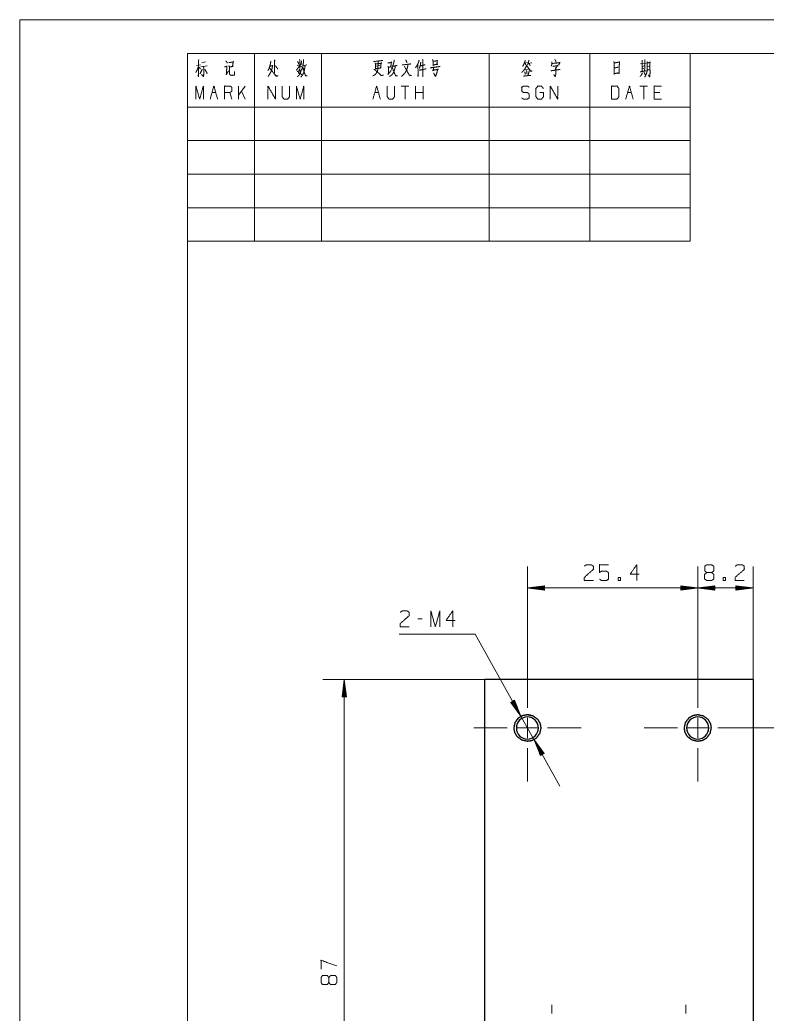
# Model space of a CAD drawing. Header units: millimetres. Extents: x 0 to 210, y 0 to 297.
# Drawn here: x 0 to 111.5, y 148.8 to 297 of the extents above; entities that cross this region are included whole.
import ezdxf

# ---------------------------------------------------------------- set-up
doc = ezdxf.new("R2010")
doc.units = ezdxf.units.MM
doc.layers.add('101', color=7, linetype='Continuous', true_color=0xffffff)

msp = doc.modelspace()

# ---------------------------------------------------------------- linework, layer by layer
at = {"layer": '101', "color": 133, "linetype": 'Continuous', "lineweight": 18}
for p, q in [((210, 297), (0, 297)), ((0, 297), (0, 0)), ((205, 292), (25, 292)), ((25, 292), (100, 292)), ((25, 292), (100, 292)), ((25, 292), (100, 292)), ((25, 292), (25, 5)), ((25, 292), (25, 264)), ((35, 292), (35, 264)), ((45, 292), (45, 264)), ((70, 292), (70, 264)), ((85, 292), (85, 264)), ((100, 292), (100, 264)), ((25, 284), (100, 284)), ((25, 279), (100, 279)), ((25, 274), (100, 274)), ((25, 269), (100, 269)), ((25, 264), (100, 264))]:
    msp.add_line(p, q, dxfattribs=at)
at = {"layer": '101', "color": 72, "linetype": 'Continuous', "lineweight": 18}
for p, q in [((27.13, 290.61), (27.71, 290.74)), ((75.25, 290.57), (75.67, 290.63)), ((75.35, 290.55), (75.45, 290.24)), ((75.82, 290.51), (76.35, 290.61)), ((92.56, 290.43), (93.43, 290.55)), ((26.34, 290.18), (26.96, 290.3)), ((26.7, 289.95), (26.92, 289.68)), ((26.99, 289.99), (27.95, 290.14)), ((41.34, 290.22), (42.13, 290.38)), ((42.25, 290.16), (42.79, 290.28)), ((53.17, 290.09), (53.7, 290.18)), ((54.91, 288.87), (55.37, 289.43)), ((75.83, 289.64), (75.37, 289.56)), ((75.98, 290.49), (76.11, 290.16)), ((92.84, 290.07), (93.11, 290.14)), ((92.86, 289.72), (93.09, 289.78)), ((93.6, 290.05), (93.85, 290.12)), ((28.66, 286.17), (29.22, 286.17)), ((31.62, 285.18), (31.34, 286.17)), ((32.63, 285.18), (32.63, 287.14)), ((33.59, 287.14), (32.63, 285.78)), ((33.59, 285.18), (33.04, 286.36)), ((52.94, 286.17), (53.49, 286.17)), ((58.02, 287.14), (56.9, 287.14)), ((57.46, 287.14), (57.46, 285.18)), ((59.02, 285.18), (59.02, 287.14)), ((60.14, 286.17), (59.02, 286.17)), ((60.14, 285.18), (60.14, 287.14)), ((90.65, 286.17), (91.2, 286.17)), ((93.6, 287.14), (92.49, 287.14)), ((93.05, 287.14), (93.05, 285.18)), ((95.45, 286.17), (94.61, 286.17)), ((60.03, 207.73), (59.36, 207.73))]:
    msp.add_line(p, q, dxfattribs=at)
at = {"layer": '101', "color": 22, "linetype": 'Continuous', "lineweight": 18}
for p, q in [((75.71, 199.44), (75.71, 215.49)), ((101.11, 199.44), (101.11, 215.49)), ((101.11, 199.44), (101.11, 215.49)), ((109.36, 198.64), (109.36, 215.49)), ((78.25, 212.65), (75.71, 212.31)), ((75.71, 212.31), (78.25, 211.98)), ((101.11, 212.31), (75.71, 212.31)), ((78.25, 212.34), (75.91, 212.34)), ((78.25, 212.29), (75.91, 212.29)), ((78.25, 212.39), (76.29, 212.39)), ((78.25, 212.24), (76.29, 212.24)), ((78.25, 212.44), (76.68, 212.44)), ((78.25, 212.19), (76.68, 212.19)), ((78.25, 212.49), (77.06, 212.49)), ((78.25, 212.14), (77.06, 212.14)), ((78.25, 212.54), (77.45, 212.54)), ((78.25, 212.08), (77.45, 212.08)), ((78.25, 212.59), (77.84, 212.59)), ((78.25, 212.03), (77.84, 212.03)), ((78.25, 212.64), (78.22, 212.64)), ((78.25, 212.64), (78.22, 212.64)), ((78.25, 211.98), (78.22, 211.98)), ((78.25, 211.98), (78.22, 211.98)), ((78.25, 211.98), (78.25, 212.65)), ((101.11, 212.31), (98.57, 212.65)), ((98.57, 212.65), (98.57, 211.98)), ((98.57, 212.64), (98.61, 212.64)), ((98.57, 212.64), (98.61, 212.64)), ((98.57, 212.59), (98.99, 212.59)), ((98.57, 212.54), (99.38, 212.54)), ((98.57, 212.49), (99.76, 212.49)), ((98.57, 212.44), (100.15, 212.44)), ((98.57, 212.39), (100.53, 212.39)), ((98.57, 212.34), (100.92, 212.34)), ((98.57, 211.98), (101.11, 212.31)), ((98.57, 212.29), (100.92, 212.29)), ((98.57, 212.24), (100.53, 212.24)), ((98.57, 212.19), (100.15, 212.19)), ((98.57, 212.14), (99.76, 212.14)), ((98.57, 212.08), (99.38, 212.08)), ((98.57, 212.03), (98.99, 212.03)), ((98.57, 211.98), (98.61, 211.98)), ((98.57, 211.98), (98.61, 211.98)), ((103.65, 212.65), (101.11, 212.31)), ((101.11, 212.31), (103.65, 211.98)), ((101.11, 212.31), (109.36, 212.31)), ((103.65, 212.34), (101.31, 212.34)), ((103.65, 212.29), (101.31, 212.29)), ((103.65, 212.39), (101.69, 212.39)), ((103.65, 212.24), (101.69, 212.24)), ((103.65, 212.44), (102.08, 212.44)), ((103.65, 212.19), (102.08, 212.19)), ((103.65, 212.49), (102.46, 212.49)), ((103.65, 212.14), (102.46, 212.14)), ((103.65, 212.54), (102.85, 212.54)), ((103.65, 212.08), (102.85, 212.08)), ((103.65, 212.59), (103.24, 212.59)), ((103.65, 212.03), (103.24, 212.03)), ((103.65, 212.64), (103.62, 212.64)), ((103.65, 212.64), (103.62, 212.64)), ((103.65, 211.98), (103.62, 211.98)), ((103.65, 211.98), (103.62, 211.98)), ((103.65, 211.98), (103.65, 212.65)), ((109.36, 212.31), (106.82, 212.65)), ((106.82, 212.65), (106.82, 211.98)), ((106.82, 212.64), (106.86, 212.64)), ((106.82, 212.64), (106.86, 212.64)), ((106.82, 212.59), (107.24, 212.59)), ((106.82, 212.54), (107.63, 212.54)), ((106.82, 212.49), (108.01, 212.49)), ((106.82, 212.44), (108.4, 212.44)), ((106.82, 212.39), (108.78, 212.39)), ((106.82, 212.34), (109.17, 212.34)), ((106.82, 211.98), (109.36, 212.31)), ((106.82, 212.29), (109.17, 212.29)), ((106.82, 212.24), (108.78, 212.24)), ((106.82, 212.19), (108.4, 212.19)), ((106.82, 212.14), (108.01, 212.14)), ((106.82, 212.08), (107.63, 212.08)), ((106.82, 212.03), (107.24, 212.03)), ((106.82, 211.98), (106.86, 211.98)), ((106.82, 211.98), (106.86, 211.98)), ((67.89, 205.43), (56.57, 205.43)), ((80.56, 182.76), (67.89, 205.43)), ((69.36, 198.64), (45.21, 198.64)), ((48.39, 198.64), (48.05, 196.1)), ((48.72, 196.1), (48.39, 198.64)), ((48.39, 111.64), (48.39, 198.64)), ((48.21, 196.1), (48.21, 197.29)), ((48.26, 196.1), (48.26, 197.67)), ((48.31, 196.1), (48.31, 198.06)), ((48.36, 196.1), (48.36, 198.44)), ((48.41, 196.1), (48.41, 198.44)), ((48.46, 196.1), (48.46, 198.06)), ((48.51, 196.1), (48.51, 197.67)), ((48.56, 196.1), (48.56, 197.29)), ((48.05, 196.1), (48.72, 196.1)), ((48.06, 196.1), (48.06, 196.13)), ((48.06, 196.1), (48.06, 196.13)), ((48.11, 196.1), (48.11, 196.51)), ((48.16, 196.1), (48.16, 196.9)), ((48.61, 196.1), (48.61, 196.9)), ((48.66, 196.1), (48.66, 196.51)), ((48.72, 196.1), (48.72, 196.13)), ((48.72, 196.1), (48.72, 196.13)), ((73.79, 195.56), (73.21, 195.24)), ((73.21, 195.24), (73.23, 195.21)), ((73.21, 195.24), (73.23, 195.21)), ((73.21, 195.24), (74.74, 193.18)), ((73.26, 195.26), (73.46, 194.9)), ((73.3, 195.29), (73.69, 194.59)), ((73.34, 195.31), (73.92, 194.27)), ((73.39, 195.34), (74.16, 193.96)), ((73.43, 195.36), (74.39, 193.65)), ((73.48, 195.39), (74.62, 193.34)), ((73.52, 195.41), (74.67, 193.36)), ((73.57, 195.44), (74.52, 193.72)), ((73.61, 195.46), (74.38, 194.09)), ((73.65, 195.49), (74.23, 194.45)), ((73.7, 195.51), (74.09, 194.81)), ((73.74, 195.54), (73.95, 195.17)), ((74.74, 193.18), (73.79, 195.56)), ((73.79, 195.56), (73.8, 195.53)), ((73.79, 195.56), (73.8, 195.53)), ((109.11, 191.44), (125.28, 191.44)), ((76.69, 189.69), (77.64, 187.31)), ((78.22, 187.64), (76.69, 189.69)), ((77.91, 187.46), (76.76, 189.51)), ((77.95, 187.48), (76.81, 189.53)), ((77.86, 187.44), (76.9, 189.15)), ((77.99, 187.51), (77.04, 189.22)), ((77.82, 187.41), (77.05, 188.79)), ((77.77, 187.39), (77.19, 188.42)), ((78.04, 187.53), (77.27, 188.91)), ((78.08, 187.56), (77.5, 188.6)), ((78.13, 187.58), (77.74, 188.29)), ((77.73, 187.36), (77.34, 188.06)), ((77.68, 187.34), (77.48, 187.7)), ((77.64, 187.31), (77.62, 187.34)), ((77.64, 187.31), (77.62, 187.34)), ((77.64, 187.31), (78.22, 187.64)), ((78.17, 187.61), (77.97, 187.97)), ((78.22, 187.63), (78.2, 187.66)), ((78.22, 187.63), (78.2, 187.66))]:
    msp.add_line(p, q, dxfattribs=at)
at = {"layer": '101', "color": 151, "linetype": 'Continuous', "lineweight": 25}
for p, q in [((69.36, 111.64), (69.36, 198.64)), ((109.36, 198.64), (69.36, 198.64)), ((109.36, 198.64), (109.36, 111.64))]:
    msp.add_line(p, q, dxfattribs=at)
at = {"layer": '101', "color": 151, "linetype": 'Continuous', "lineweight": 18}
for p, q in [((75.71, 194.44), (75.71, 199.44)), ((101.11, 194.44), (101.11, 199.44)), ((75.71, 189.94), (75.71, 192.94)), ((101.11, 189.94), (101.11, 192.94)), ((72.71, 191.44), (67.71, 191.44)), ((74.21, 191.44), (77.21, 191.44)), ((78.71, 191.44), (83.71, 191.44)), ((98.11, 191.44), (93.11, 191.44)), ((99.61, 191.44), (102.61, 191.44)), ((104.11, 191.44), (109.11, 191.44)), ((75.71, 188.44), (75.71, 183.44)), ((101.11, 188.44), (101.11, 183.44)), ((79.36, 148.89), (79.36, 150.14)), ((99.36, 148.89), (99.36, 150.14))]:
    msp.add_line(p, q, dxfattribs=at)
at = {"layer": '101', "color": 22, "linetype": 'Continuous', "lineweight": 18}
for start, end in [(61.3962, 180.0001), (269.9999, 356.9807)]:
    msp.add_arc((75.71, 191.44), 2, start, end, dxfattribs=at)
at = {"layer": '101', "color": 151, "linetype": 'Continuous', "lineweight": 25}
for centre, start, end in [((75.71, 191.44), 90, 180), ((75.71, 191.44), 0, 90), ((101.11, 191.44), 90, 180), ((101.11, 191.44), 0, 90), ((75.71, 191.44), 180, 270), ((75.71, 191.44), 270, 0), ((101.11, 191.44), 180, 270), ((101.11, 191.44), 270, 0)]:
    msp.add_arc(centre, 1.65, start, end, dxfattribs=at)
at = {"layer": '101', "color": 72, "linetype": 'Continuous', "lineweight": 18}
for points, knots in [([(26.67, 291.07), (26.66, 288.89), (26.63, 288.5), (26.61, 288.71), (26.64, 288.94)], [0, 0, 0.723303, 0.854546, 0.923601, 1, 1]), ([(30.7, 290.88), (30.87, 290.72), (30.92, 290.63), (30.92, 290.53), (30.9, 290.67)], [0, 0, 0.413146, 0.573572, 0.750721, 1, 1]), ([(31.19, 290.63), (31.87, 290.74), (31.82, 290.8), (31.73, 290.05), (31.82, 290.05), (31.25, 289.99)], [0, 0, 0.313958, 0.349012, 0.694882, 0.735357, 1, 1]), ([(37.43, 290.84), (37.42, 290.72), (37.34, 290.3), (37.26, 290.01), (37.18, 289.8), (37.09, 289.6), (37.01, 289.43)], [0, 0, 0.084498, 0.36853, 0.573114, 0.721457, 0.873368, 1, 1]), ([(37.97, 291.05), (38.02, 290.94), (38, 290.84), (37.99, 289.12), (37.97, 289.23), (38, 289.45)], [0, 0, 0.049543, 0.095606, 0.852767, 0.898838, 1, 1]), ([(41.43, 290.8), (41.56, 290.57), (41.59, 290.43)], [0, 0, 0.640221, 1, 1]), ([(41.73, 291.07), (41.76, 290.92), (41.76, 289.78), (41.73, 289.93), (41.76, 290.05)], [0, 0, 0.094654, 0.823636, 0.91829, 1, 1]), ([(42.03, 290.92), (42.03, 290.82), (41.91, 290.34)], [0, 0, 0.174301, 1, 1]), ([(42.33, 291.11), (42.33, 290.98), (42.32, 290.76), (42.27, 290.47), (42.23, 290.16), (42.17, 289.91), (42.1, 289.68), (42.08, 289.62)], [0, 0, 0.081852, 0.232243, 0.425429, 0.63211, 0.800313, 0.957953, 1, 1]), ([(53.44, 290.84), (53.42, 290.18), (53.41, 289.85), (53.39, 289.66), (53.38, 289.56), (53.36, 289.43), (53.32, 289.31), (53.27, 289.2), (53.14, 289.02), (53, 288.85), (52.79, 288.73), (52.69, 288.67), (52.65, 288.65)], [0, 0, 0.263783, 0.395771, 0.470171, 0.511786, 0.56157, 0.614019, 0.658777, 0.749614, 0.837596, 0.932985, 0.980677, 1, 1]), ([(52.76, 290.82), (52.82, 290.78), (52.85, 290.8), (54.11, 290.94), (54.07, 290.96), (53.92, 290.92)], [0, 0, 0.045522, 0.068286, 0.872626, 0.90344, 1, 1]), ([(53, 290.59), (53.04, 290.41), (53.04, 289.66), (53.03, 289.7), (53.89, 289.85), (53.8, 289.85), (53.89, 290.63), (53.92, 290.57), (53.87, 290.53), (53.04, 290.43)], [0, 0, 0.051663, 0.252803, 0.264656, 0.500971, 0.524672, 0.738301, 0.756829, 0.773117, 1, 1]), ([(54.88, 290.57), (55.47, 290.67), (55.41, 290.74), (55.34, 290.01), (55.41, 290.01), (54.97, 289.93), (54.94, 290.12), (54.97, 289.89), (54.96, 288.96)], [0, 0, 0.181366, 0.207406, 0.429567, 0.451891, 0.588199, 0.645735, 0.715777, 1, 1]), ([(55.85, 291.05), (55.82, 290.8), (55.73, 290.47), (55.62, 290.12), (55.53, 289.89), (55.47, 289.72), (55.41, 289.58)], [0, 0, 0.162457, 0.385014, 0.625897, 0.784413, 0.898493, 1, 1]), ([(57.56, 291.03), (57.66, 290.84), (57.71, 290.72), (57.74, 290.59)], [0, 0, 0.450481, 0.729637, 1, 1]), ([(59.55, 290.98), (59.48, 290.72), (59.38, 290.47), (59.26, 290.24), (59.14, 290.05), (59, 289.85)], [0, 0, 0.21836, 0.428744, 0.629221, 0.801494, 1, 1]), ([(59.8, 290.72), (59.76, 290.38), (59.7, 290.09), (59.64, 289.89), (59.6, 289.76)], [0, 0, 0.34211, 0.644851, 0.86512, 1, 1]), ([(60.08, 291.07), (60.12, 290.98), (60.09, 291.03), (60.11, 288.54), (60.09, 288.73), (60.11, 289.04)], [0, 0, 0.029975, 0.04619, 0.840789, 0.900562, 1, 1]), ([(61.57, 291.07), (61.63, 290.82), (61.63, 290.09), (61.63, 290.28), (62.33, 290.38), (62.21, 290.38), (62.24, 290.9), (62.26, 290.98), (62.29, 290.92), (62.19, 290.9), (61.63, 290.82)], [0, 0, 0.076614, 0.294117, 0.350048, 0.563214, 0.598361, 0.753971, 0.779215, 0.799829, 0.831205, 1, 1]), ([(75.37, 290.98), (75.35, 290.84), (75.23, 290.53), (75.13, 290.28), (75.01, 290.07)], [0, 0, 0.148006, 0.485257, 0.758321, 1, 1]), ([(75.91, 290.98), (75.92, 290.88), (75.75, 290.3)], [0, 0, 0.147218, 1, 1]), ([(79.34, 290.74), (79.34, 290.51), (79.33, 290.34), (79.3, 290.22), (79.27, 290.12)], [0, 0, 0.361949, 0.626223, 0.829034, 1, 1]), ([(79.34, 290.49), (80.57, 290.63), (80.56, 290.67), (80.37, 290.26)], [0, 0, 0.712481, 0.737756, 1, 1]), ([(79.78, 291.09), (79.89, 290.96), (79.93, 290.86), (79.96, 290.69)], [0, 0, 0.364604, 0.619196, 1, 1]), ([(88.61, 290.8), (88.64, 290.59), (88.66, 290.14), (88.67, 289.66), (88.67, 289.6), (88.67, 288.83), (88.67, 288.98), (89.24, 289.1), (89.36, 288.96), (89.39, 289.14), (89.39, 289.39), (89.4, 289.87), (89.42, 290.36), (89.42, 290.78), (89.43, 290.72), (88.66, 290.57)], [0, 0, 0.037589, 0.119519, 0.205166, 0.216331, 0.354043, 0.380097, 0.485125, 0.518622, 0.552532, 0.597196, 0.682843, 0.77221, 0.846648, 0.858119, 1, 1]), ([(92.8, 290.98), (92.83, 290.86), (92.83, 289.31)], [0, 0, 0.075954, 1, 1]), ([(93.21, 291.11), (93.24, 290.98), (93.19, 289.37)], [0, 0, 0.073211, 1, 1]), ([(93.55, 290.82), (93.59, 290.59), (93.59, 290.14), (93.57, 289.64), (93.55, 289.33), (93.47, 289), (93.38, 288.79), (93.22, 288.48)], [0, 0, 0.096217, 0.285187, 0.491418, 0.620825, 0.76157, 0.854869, 1, 1]), ([(93.59, 290.57), (94.03, 290.67), (93.98, 290.74), (93.98, 290.05), (94, 289.12), (93.98, 288.77), (93.97, 288.56), (93.95, 288.5), (93.74, 288.77), (93.94, 288.58)], [0, 0, 0.13308, 0.155522, 0.357051, 0.631901, 0.735808, 0.797028, 0.815849, 0.918301, 1, 1]), ([(26.67, 290.16), (26.6, 289.91), (26.48, 289.62), (26.35, 289.35), (26.23, 289.14)], [0, 0, 0.233514, 0.515368, 0.78555, 1, 1]), ([(27.18, 289.66), (27.17, 289.58), (26.86, 288.96)], [0, 0, 0.108202, 1, 1]), ([(27.37, 289.99), (27.42, 289.87), (27.42, 288.83), (27.4, 288.6), (27.39, 288.52), (27.11, 288.85), (27.39, 288.56)], [0, 0, 0.056947, 0.504404, 0.603051, 0.639405, 0.826366, 1, 1]), ([(27.61, 289.58), (27.87, 289.16), (27.92, 289), (27.81, 289.27)], [0, 0, 0.516563, 0.696901, 1, 1]), ([(30.53, 289.99), (30.92, 290.09), (30.86, 290.16), (30.83, 288.96), (30.77, 288.83), (31.12, 289.41)], [0, 0, 0.158008, 0.19221, 0.673433, 0.728446, 1, 1]), ([(31.22, 290.22), (31.25, 289.91), (31.25, 289.2), (31.27, 288.98), (31.3, 288.87), (31.34, 288.81), (31.41, 288.77), (31.53, 288.75), (31.66, 288.73), (32.03, 288.79), (32, 289.33), (32, 288.79)], [0, 0, 0.097093, 0.316208, 0.387239, 0.42073, 0.444406, 0.470581, 0.507596, 0.549105, 0.664641, 0.832445, 1, 1]), ([(37.28, 290.09), (37.75, 290.18), (37.71, 290.22), (37.68, 290.03), (37.62, 289.76), (37.56, 289.6), (37.48, 289.37), (37.4, 289.18), (37.28, 288.98), (37.2, 288.81), (37.02, 288.56)], [0, 0, 0.202443, 0.228131, 0.308408, 0.425631, 0.500403, 0.604281, 0.689483, 0.790714, 0.870506, 1, 1]), ([(37.28, 289.8), (38.22, 288.62), (38.56, 288.65), (38.54, 288.65), (38.24, 288.67), (38.08, 288.81)], [0, 0, 0.632183, 0.773704, 0.779845, 0.909108, 1, 1]), ([(38.1, 290.16), (38.13, 290.14), (38.4, 289.8), (38.47, 289.68)], [0, 0, 0.059448, 0.761031, 1, 1]), ([(41.75, 290.24), (41.62, 290.01), (41.48, 289.8), (41.35, 289.64), (41.22, 289.49)], [0, 0, 0.287221, 0.555142, 0.786181, 1, 1]), ([(41.34, 289.31), (41.97, 289.45), (41.98, 289.64), (41.98, 289.56), (41.91, 289.31), (41.81, 289.04), (41.7, 288.83), (41.59, 288.71), (41.48, 288.58), (41.41, 288.52)], [0, 0, 0.30447, 0.39258, 0.431622, 0.553714, 0.689469, 0.798362, 0.878841, 0.954752, 1, 1]), ([(41.72, 289.66), (41.56, 289.08), (41.66, 289.04), (41.78, 289), (41.89, 288.94), (42.04, 288.85)], [0, 0, 0.5291, 0.62629, 0.735524, 0.852093, 1, 1]), ([(41.76, 290.2), (41.94, 290.07), (42.03, 289.97)], [0, 0, 0.613122, 1, 1]), ([(42.54, 290.16), (42.49, 289.8), (42.45, 289.56), (42.41, 289.35), (42.35, 289.16), (42.23, 288.91), (42.13, 288.73), (42.01, 288.56), (41.92, 288.48)], [0, 0, 0.19438, 0.332636, 0.448614, 0.555649, 0.70616, 0.822692, 0.933847, 1, 1]), ([(42.22, 289.89), (42.25, 289.85), (42.39, 289.27), (42.49, 289), (42.6, 288.71), (42.63, 288.65), (42.85, 288.67), (42.63, 288.69), (42.55, 288.81)], [0, 0, 0.026721, 0.341749, 0.493483, 0.655465, 0.691641, 0.80784, 0.924039, 1, 1]), ([(52.82, 289.6), (52.89, 289.6), (53.17, 289.37), (53.41, 289.16), (53.63, 288.98), (53.9, 288.71), (54.23, 288.75), (53.92, 288.71), (53.82, 288.79)], [0, 0, 0.033467, 0.197839, 0.340788, 0.472468, 0.649452, 0.797921, 0.939753, 1, 1]), ([(55.98, 290.12), (55.98, 289.99), (55.92, 289.66), (55.86, 289.47), (55.81, 289.31), (55.73, 289.16), (55.65, 289.02), (55.54, 288.87), (55.31, 288.67), (55.13, 288.58)], [0, 0, 0.067236, 0.249298, 0.354996, 0.450079, 0.537949, 0.629663, 0.725721, 0.894899, 1, 1]), ([(55.54, 289.8), (55.59, 289.78), (56.04, 288.67), (56.32, 288.65), (56.06, 288.71), (55.98, 288.83)], [0, 0, 0.024909, 0.644018, 0.787117, 0.926016, 1, 1]), ([(55.62, 290.07), (56.27, 290.2), (56.2, 290.22), (56.08, 290.18)], [0, 0, 0.769962, 0.857327, 1, 1]), ([(57.88, 290.32), (57.88, 290.2), (57.81, 289.91), (57.74, 289.68), (57.65, 289.43), (57.52, 289.23), (57.5, 289.18), (57.42, 289.08), (57.31, 288.94), (57.18, 288.81), (57.06, 288.69), (56.93, 288.58)], [0, 0, 0.060656, 0.206644, 0.323463, 0.452143, 0.571976, 0.593424, 0.659716, 0.74639, 0.834816, 0.918178, 1, 1]), ([(57.02, 290.28), (58.29, 290.43), (58.21, 290.45), (58.12, 290.41)], [0, 0, 0.872478, 0.933903, 1, 1]), ([(57.34, 290.05), (57.4, 290.01), (58.1, 288.75), (58.43, 288.69), (58.12, 288.77), (58.02, 288.89)], [0, 0, 0.030854, 0.652647, 0.79375, 0.930716, 1, 1]), ([(59.38, 290.41), (59.39, 289.16), (59.39, 288.56), (59.38, 288.69), (59.39, 288.91)], [0, 0, 0.565717, 0.839123, 0.896086, 1, 1]), ([(59.57, 289.49), (60.61, 289.7), (60.53, 289.72), (60.4, 289.66)], [0, 0, 0.826976, 0.886334, 1, 1]), ([(59.8, 290.14), (60.47, 290.32), (60.4, 290.32), (60.28, 290.26)], [0, 0, 0.772509, 0.853435, 1, 1]), ([(61.18, 289.87), (61.37, 289.87), (61.75, 289.91), (62.68, 290.05), (62.58, 290.07), (62.43, 290.03)], [0, 0, 0.10704, 0.322386, 0.855626, 0.914427, 1, 1]), ([(61.73, 289.91), (61.63, 289.41), (61.6, 289.49), (62.38, 289.62), (62.33, 289.7), (62.33, 289.62), (62.24, 289.27), (62.19, 289.04), (62.11, 288.85), (62.05, 288.71), (62.01, 288.6), (61.98, 288.58), (61.72, 289.06), (62, 288.62)], [0, 0, 0.13637, 0.159981, 0.371157, 0.396349, 0.418604, 0.516111, 0.579311, 0.63312, 0.675133, 0.705357, 0.714996, 0.861275, 1, 1]), ([(75.64, 290.3), (75.63, 290.2), (75.39, 289.83), (75.38, 289.78), (75.26, 289.6), (75.06, 289.37), (74.85, 289.16)], [0, 0, 0.074337, 0.387309, 0.418539, 0.575027, 0.79286, 1, 1]), ([(75.31, 289.27), (75.38, 289), (75.38, 288.87), (75.37, 289.04)], [0, 0, 0.489807, 0.707975, 1, 1]), ([(75.58, 289.43), (75.64, 289.12), (75.61, 288.96), (75.61, 289.18)], [0, 0, 0.443891, 0.680119, 1, 1]), ([(75.61, 290.16), (76.2, 289.37), (76.43, 289.37), (76.2, 289.39), (76.08, 289.54)], [0, 0, 0.599324, 0.742451, 0.886135, 1, 1]), ([(75.95, 289.41), (75.95, 289.27), (75.77, 288.69)], [0, 0, 0.19307, 1, 1]), ([(79.2, 289.41), (80.57, 289.6), (80.49, 289.62), (80.28, 289.56)], [0, 0, 0.820202, 0.873508, 1, 1]), ([(79.49, 290.07), (80.25, 290.18), (80.21, 290.24), (79.92, 289.72)], [0, 0, 0.533866, 0.586729, 1, 1]), ([(79.87, 289.87), (79.9, 289.76), (79.93, 289.64), (79.94, 289.43), (79.94, 289), (79.93, 288.85), (79.9, 288.65), (79.86, 288.52), (79.64, 288.87), (79.87, 288.56)], [0, 0, 0.049623, 0.1085, 0.204239, 0.404798, 0.471991, 0.568442, 0.629223, 0.820578, 1, 1]), ([(88.67, 289.83), (89.24, 289.95), (89.18, 289.97), (89.05, 289.89)], [0, 0, 0.728512, 0.805958, 1, 1]), ([(92.52, 289.25), (93.43, 289.41), (93.38, 289.43), (93.33, 289.37)], [0, 0, 0.873246, 0.919206, 1, 1]), ([(92.86, 289.12), (92.84, 289.02), (92.73, 288.81), (92.62, 288.67), (92.52, 288.56)], [0, 0, 0.157085, 0.51447, 0.781154, 1, 1]), ([(93.09, 289.18), (93.25, 288.94), (93.25, 288.83), (93.19, 289.02)], [0, 0, 0.497679, 0.671694, 1, 1]), ([(93.57, 289.52), (93.6, 289.52), (93.84, 289.58)], [0, 0, 0.107799, 1, 1]), ([(75.12, 288.62), (76.23, 288.73), (76.16, 288.73), (75.99, 288.71)], [0, 0, 0.825897, 0.879998, 1, 1]), ([(26.26, 285.18), (26.26, 287.14), (26.82, 285.18), (27.37, 287.14), (27.37, 285.18)], [0, 0, 0.245192, 0.5, 0.754808, 1, 1]), ([(30.51, 285.18), (30.51, 287.14), (31.34, 287.14), (31.62, 286.96), (31.62, 286.36), (31.34, 286.17), (30.51, 286.17)], [0, 0, 0.400952, 0.571035, 0.639278, 0.761676, 0.829917, 1, 1]), ([(37.01, 285.18), (37.01, 287.14), (38.12, 285.18), (38.12, 287.14)], [0, 0, 0.317574, 0.682426, 1, 1]), ([(39.13, 287.14), (39.13, 285.57), (39.39, 285.18), (39.95, 285.18), (40.24, 285.57), (40.24, 287.14)], [0, 0, 0.337152, 0.438599, 0.557781, 0.662848, 1, 1]), ([(41.25, 285.18), (41.25, 287.14), (41.81, 285.18), (42.36, 287.14), (42.36, 285.18)], [0, 0, 0.245192, 0.5, 0.754808, 1, 1]), ([(54.78, 287.14), (54.78, 285.57), (55.05, 285.18), (55.6, 285.18), (55.89, 285.57), (55.89, 287.14)], [0, 0, 0.337152, 0.438599, 0.557781, 0.662848, 1, 1]), ([(74.85, 285.36), (75.13, 285.18), (75.7, 285.18), (75.98, 285.39), (75.98, 285.97), (75.7, 286.17), (75.15, 286.17), (74.85, 286.36), (74.85, 286.96), (75.15, 287.14), (75.7, 287.14), (75.98, 286.96)], [0, 0, 0.068035, 0.184054, 0.254521, 0.372333, 0.442799, 0.555843, 0.626367, 0.748393, 0.81892, 0.931964, 1, 1]), ([(77.55, 286.17), (78.1, 286.17), (78.1, 285.57), (77.82, 285.18), (77.25, 285.18), (76.97, 285.57), (76.97, 286.75), (77.27, 287.14), (77.81, 287.14), (78.09, 286.75)], [0, 0, 0.103295, 0.214797, 0.304261, 0.410274, 0.499739, 0.718892, 0.809956, 0.910533, 1, 1]), ([(79.11, 285.18), (79.11, 287.14), (80.22, 285.18), (80.22, 287.14)], [0, 0, 0.317574, 0.682426, 1, 1]), ([(88.25, 285.18), (89.07, 285.18), (89.36, 285.57), (89.36, 286.75), (89.07, 287.14), (88.25, 287.14), (88.25, 285.18)], [0, 0, 0.142133, 0.227159, 0.431787, 0.516817, 0.65895, 1, 1]), ([(90.37, 285.18), (90.93, 287.14), (91.48, 285.18)], [0, 0, 0.5, 1, 1]), ([(95.73, 285.18), (94.61, 285.18), (94.61, 287.14), (95.73, 287.14)], [0, 0, 0.265389, 0.734611, 1, 1]), ([(84.2, 215.56), (84.51, 215.78), (85.2, 215.78), (85.54, 215.56), (85.54, 215.08), (84.18, 213.88), (84.2, 213.41), (85.54, 213.41)], [0, 0, 0.069693, 0.192978, 0.265274, 0.350226, 0.674741, 0.759752, 1, 1]), ([(86.45, 213.63), (86.79, 213.41), (87.48, 213.41), (87.82, 213.63), (87.82, 214.58), (87.48, 214.83), (86.79, 214.83), (86.45, 214.61), (86.45, 215.78), (87.82, 215.78)], [0, 0, 0.062227, 0.168344, 0.230572, 0.376816, 0.441265, 0.547381, 0.609609, 0.790489, 1, 1]), ([(92.37, 214.36), (91.03, 214.36), (92.03, 215.78), (92.03, 213.41)], [0, 0, 0.24587, 0.565295, 1, 1]), ([(102.48, 214.61), (102.16, 214.83), (102.16, 215.56), (102.48, 215.78), (103.17, 215.78), (103.5, 215.56), (103.5, 214.83), (103.17, 214.61), (102.48, 214.61), (102.14, 214.36), (102.14, 213.66), (102.48, 213.41), (103.17, 213.41), (103.5, 213.63), (103.5, 214.36), (103.17, 214.61)], [0, 0, 0.047573, 0.136085, 0.183658, 0.267815, 0.317166, 0.405677, 0.455028, 0.539185, 0.590297, 0.675757, 0.726869, 0.811026, 0.860377, 0.948888, 1, 1]), ([(106.71, 215.56), (107.03, 215.78), (107.72, 215.78), (108.06, 215.56), (108.06, 215.08), (106.69, 213.88), (106.71, 213.41), (108.06, 213.41)], [0, 0, 0.069693, 0.192978, 0.265274, 0.350226, 0.674741, 0.759752, 1, 1]), ([(89.24, 213.41), (89.58, 213.41), (89.58, 213.88), (89.24, 213.88), (89.24, 213.41)], [0, 0, 0.207091, 0.5, 0.707091, 1, 1]), ([(104.93, 213.41), (105.27, 213.41), (105.27, 213.88), (104.93, 213.88), (104.93, 213.41)], [0, 0, 0.207091, 0.5, 0.707091, 1, 1]), ([(56.74, 208.68), (57.06, 208.9), (57.75, 208.9), (58.09, 208.68), (58.09, 208.2), (56.73, 207), (56.74, 206.53), (58.09, 206.53)], [0, 0, 0.069692, 0.192977, 0.265273, 0.350228, 0.67474, 0.759753, 1, 1]), ([(61.3, 206.53), (61.3, 208.9), (61.97, 206.53), (62.64, 208.9), (62.64, 206.53)], [0, 0, 0.245192, 0.5, 0.754808, 1, 1]), ([(64.92, 207.48), (63.57, 207.48), (64.58, 208.9), (64.58, 206.53)], [0, 0, 0.245868, 0.565294, 1, 1]), ([(47.29, 155.97), (44.92, 156.81), (44.92, 155.47)], [0, 0, 0.652471, 1, 1]), ([(46.09, 153.51), (45.87, 153.19), (45.14, 153.19), (44.92, 153.51), (44.92, 154.2), (45.14, 154.54), (45.87, 154.54), (46.09, 154.2), (46.09, 153.51), (46.34, 153.18), (47.04, 153.18), (47.29, 153.51), (47.29, 154.2), (47.07, 154.54), (46.34, 154.54), (46.09, 154.2)], [0, 0, 0.047573, 0.136085, 0.183659, 0.267815, 0.317165, 0.405677, 0.455028, 0.539184, 0.590297, 0.675756, 0.726869, 0.811025, 0.860376, 0.948887, 1, 1])]:
    msp.add_open_spline(points, degree=1, knots=knots, dxfattribs=at)
for points in [[(28.38, 285.18), (28.94, 287.14), (29.5, 285.18)], [(52.66, 285.18), (53.22, 287.14), (53.77, 285.18)]]:
    msp.add_open_spline(points, degree=1, dxfattribs=at)
at = {"layer": '101', "color": 151, "linetype": 'Continuous', "lineweight": 25}
for points, knots in [([(73.71, 191.44), (73.9, 192.29), (74.44, 192.98), (75.04, 193.32), (75.71, 193.44)], [0, 0, 0.279621, 0.55924, 0.77962, 1, 1]), ([(75.71, 193.44), (76.56, 193.25), (77.25, 192.71), (77.6, 192.11), (77.71, 191.44)], [0, 0, 0.27962, 0.559235, 0.779618, 1, 1]), ([(99.11, 191.44), (99.3, 192.29), (99.84, 192.98), (100.44, 193.32), (101.11, 193.44)], [0, 0, 0.279622, 0.559239, 0.779619, 1, 1]), ([(101.11, 193.44), (101.96, 193.25), (102.65, 192.71), (103, 192.11), (103.11, 191.44)], [0, 0, 0.279621, 0.559236, 0.779619, 1, 1]), ([(75.71, 189.44), (74.86, 189.63), (74.17, 190.16), (73.83, 190.76), (73.71, 191.44)], [0, 0, 0.279621, 0.559241, 0.779618, 1, 1]), ([(77.71, 191.44), (77.52, 190.58), (76.99, 189.89), (76.39, 189.55), (75.71, 189.44)], [0, 0, 0.27962, 0.559239, 0.779619, 1, 1]), ([(101.11, 189.44), (100.26, 189.63), (99.57, 190.16), (99.23, 190.76), (99.11, 191.44)], [0, 0, 0.279619, 0.55924, 0.779617, 1, 1]), ([(103.11, 191.44), (102.92, 190.58), (102.39, 189.89), (101.79, 189.55), (101.11, 189.44)], [0, 0, 0.27962, 0.559239, 0.779619, 1, 1])]:
    msp.add_open_spline(points, degree=1, knots=knots, dxfattribs=at)

doc.saveas('drawing.dxf')
